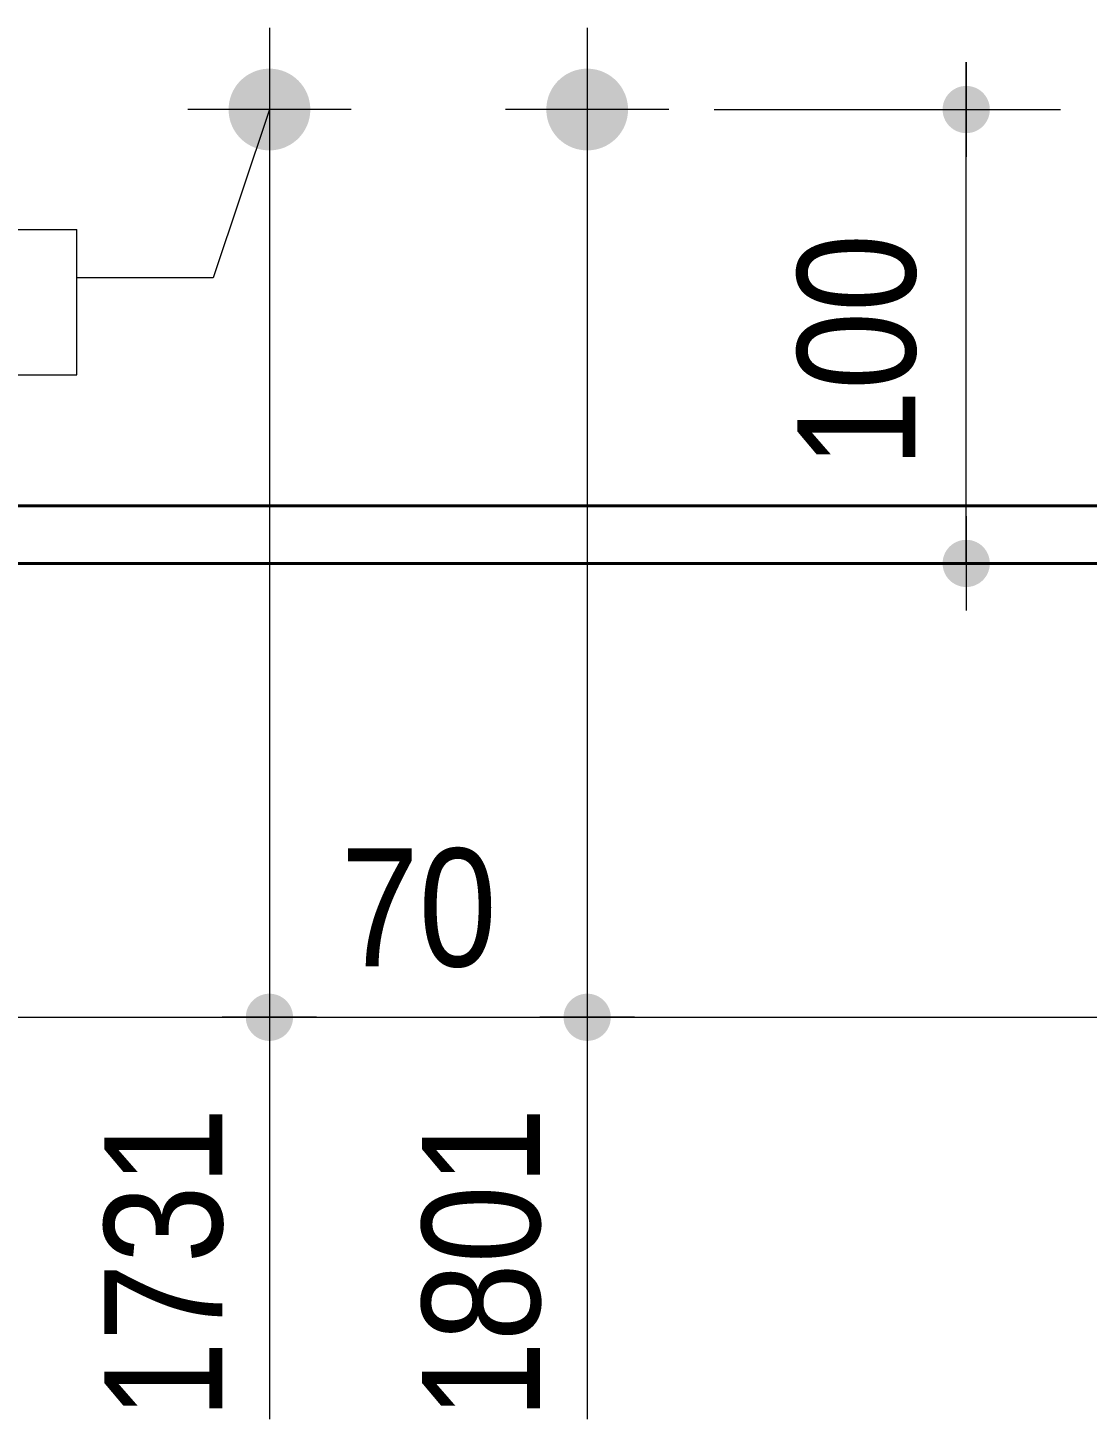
# Model space of a CAD drawing. Header units: millimetres. Extents: x 2 to 287, y 5 to 195.
# Drawn here: x 101.06 to 124.4, y 109.55 to 140.21 of the extents above; entities that cross this region are included whole.
import ezdxf

# ---------------------------------------------------------------- set-up
doc = ezdxf.new("R2010")
doc.units = ezdxf.units.MM
for name, color, linetype, lineweight in [('Boulon', 7, 'Continuous', 0), ('Cotation', 7, 'Continuous', 0), ('Désignation boulon', 3, 'Continuous', 0), ('Piece', 2, 'Continuous', 0)]:
    doc.layers.add(name, color=color, linetype=linetype, lineweight=lineweight)
doc.styles.add('ARIAL', font='ARIAL.TTF')
doc.styles.add('COMIC_SANS_MS', font='COMIC.TTF')

# ---------------------------------------------------------------- blocks, each defined once
blk = doc.blocks.new('*A7')
at = {"layer": 'Boulon'}
for points in [[(106.426, 139.305), (106.47, 139.301), (106.513, 139.296), (106.557, 139.288), (106.6, 139.279), (106.643, 139.267), (106.685, 139.253), (106.726, 139.237), (106.766, 139.219), (106.806, 139.199), (106.844, 139.178), (106.881, 139.154), (106.917, 139.128), (106.952, 139.101), (106.986, 139.072), (107.018, 139.042), (107.048, 139.01), (107.077, 138.977), (107.104, 138.942), (107.13, 138.906), (107.153, 138.868), (107.175, 138.83), (107.195, 138.79), (107.213, 138.75), (107.229, 138.709), (107.243, 138.667), (107.254, 138.624), (107.264, 138.581), (107.272, 138.538), (107.277, 138.494), (107.28, 138.45), (107.281, 138.406), (107.28, 138.361), (107.277, 138.317), (107.272, 138.274), (107.264, 138.23), (107.254, 138.187), (107.243, 138.144), (107.229, 138.102), (107.213, 138.061), (107.195, 138.021), (107.175, 137.981), (107.153, 137.943), (107.13, 137.906), (107.104, 137.869), (107.077, 137.835), (107.048, 137.801), (107.018, 137.769), (106.986, 137.739), (106.952, 137.71), (106.917, 137.683), (106.881, 137.657), (106.844, 137.634), (106.806, 137.612), (106.766, 137.592), (106.726, 137.574), (106.685, 137.558), (106.643, 137.544), (106.6, 137.533), (106.557, 137.523), (106.513, 137.515), (106.47, 137.51), (106.426, 137.507), (106.381, 137.506), (106.337, 137.507), (106.293, 137.51), (106.249, 137.515), (106.206, 137.523), (106.163, 137.533), (106.12, 137.544), (106.078, 137.558), (106.037, 137.574), (105.997, 137.592), (105.957, 137.612), (105.919, 137.634), (105.881, 137.657), (105.845, 137.683), (105.81, 137.71), (105.777, 137.739), (105.745, 137.769), (105.714, 137.801), (105.686, 137.835), (105.658, 137.869), (105.633, 137.906), (105.609, 137.943), (105.588, 137.981), (105.568, 138.021), (105.55, 138.061), (105.534, 138.102), (105.52, 138.144), (105.508, 138.187), (105.499, 138.23), (105.491, 138.274), (105.486, 138.317), (105.482, 138.361), (105.481, 138.406), (105.482, 138.45), (105.486, 138.494), (105.491, 138.538), (105.499, 138.581), (105.508, 138.624), (105.52, 138.667), (105.534, 138.709), (105.55, 138.75), (105.568, 138.79), (105.588, 138.83), (105.609, 138.868), (105.633, 138.906), (105.658, 138.942), (105.686, 138.977), (105.714, 139.01), (105.745, 139.042), (105.777, 139.072), (105.81, 139.101), (105.845, 139.128), (105.881, 139.154), (105.919, 139.178), (105.957, 139.199), (105.997, 139.219), (106.037, 139.237), (106.078, 139.253), (106.12, 139.267), (106.163, 139.279), (106.206, 139.288), (106.249, 139.296), (106.293, 139.301), (106.337, 139.305), (106.381, 139.306)], [(113.426, 139.305), (113.47, 139.301), (113.513, 139.296), (113.557, 139.288), (113.6, 139.279), (113.643, 139.267), (113.685, 139.253), (113.726, 139.237), (113.766, 139.219), (113.806, 139.199), (113.844, 139.178), (113.881, 139.154), (113.917, 139.128), (113.952, 139.101), (113.986, 139.072), (114.018, 139.042), (114.048, 139.01), (114.077, 138.977), (114.104, 138.942), (114.13, 138.906), (114.153, 138.868), (114.175, 138.83), (114.195, 138.79), (114.213, 138.75), (114.229, 138.709), (114.243, 138.667), (114.254, 138.624), (114.264, 138.581), (114.272, 138.538), (114.277, 138.494), (114.28, 138.45), (114.281, 138.406), (114.28, 138.361), (114.277, 138.317), (114.272, 138.274), (114.264, 138.23), (114.254, 138.187), (114.243, 138.144), (114.229, 138.102), (114.213, 138.061), (114.195, 138.021), (114.175, 137.981), (114.153, 137.943), (114.13, 137.906), (114.104, 137.869), (114.077, 137.835), (114.048, 137.801), (114.018, 137.769), (113.986, 137.739), (113.952, 137.71), (113.917, 137.683), (113.881, 137.657), (113.844, 137.634), (113.806, 137.612), (113.766, 137.592), (113.726, 137.574), (113.685, 137.558), (113.643, 137.544), (113.6, 137.533), (113.557, 137.523), (113.513, 137.515), (113.47, 137.51), (113.426, 137.507), (113.381, 137.506), (113.337, 137.507), (113.293, 137.51), (113.249, 137.515), (113.206, 137.523), (113.163, 137.533), (113.12, 137.544), (113.078, 137.558), (113.037, 137.574), (112.997, 137.592), (112.957, 137.612), (112.919, 137.634), (112.881, 137.657), (112.845, 137.683), (112.81, 137.71), (112.777, 137.739), (112.745, 137.769), (112.714, 137.801), (112.686, 137.835), (112.658, 137.869), (112.633, 137.906), (112.609, 137.943), (112.588, 137.981), (112.568, 138.021), (112.55, 138.061), (112.534, 138.102), (112.52, 138.144), (112.508, 138.187), (112.499, 138.23), (112.491, 138.274), (112.486, 138.317), (112.482, 138.361), (112.481, 138.406), (112.482, 138.45), (112.486, 138.494), (112.491, 138.538), (112.499, 138.581), (112.508, 138.624), (112.52, 138.667), (112.534, 138.709), (112.55, 138.75), (112.568, 138.79), (112.588, 138.83), (112.609, 138.868), (112.633, 138.906), (112.658, 138.942), (112.686, 138.977), (112.714, 139.01), (112.745, 139.042), (112.777, 139.072), (112.81, 139.101), (112.845, 139.128), (112.881, 139.154), (112.919, 139.178), (112.957, 139.199), (112.997, 139.219), (113.037, 139.237), (113.078, 139.253), (113.12, 139.267), (113.163, 139.279), (113.206, 139.288), (113.249, 139.296), (113.293, 139.301), (113.337, 139.305), (113.381, 139.306)]]:
    blk.add_hatch(color=256, dxfattribs=at).paths.add_polyline_path(points, flags=17)
at = {"layer": 'Boulon', "linetype": 'Continuous', "lineweight": 0}
for p, q in [((106.381, 140.206), (106.381, 136.606)), ((113.381, 140.206), (113.381, 136.606)), ((108.181, 138.406), (104.581, 138.406)), ((115.181, 138.406), (111.581, 138.406))]:
    blk.add_line(p, q, dxfattribs=at)
blk = doc.blocks.new('*A13')
at = {"layer": 'Piece', "color": 2, "linetype": 'Continuous', "lineweight": 40}
for p, q in [((153.951134, 129.675603), (76.795206, 129.675603)), ((76.795206, 128.405603), (153.951134, 128.405603))]:
    blk.add_line(p, q, dxfattribs=at)
blk = doc.blocks.new('*A33')
at = {"layer": 'Cotation'}
for points in [[(121.706, 137.886), (121.681, 137.888), (121.655, 137.891), (121.63, 137.896), (121.605, 137.901), (121.581, 137.908), (121.557, 137.916), (121.533, 137.925), (121.509, 137.936), (121.487, 137.947), (121.464, 137.96), (121.443, 137.973), (121.422, 137.988), (121.402, 138.004), (121.383, 138.02), (121.364, 138.038), (121.346, 138.056), (121.33, 138.076), (121.314, 138.096), (121.299, 138.117), (121.286, 138.138), (121.273, 138.16), (121.262, 138.183), (121.251, 138.207), (121.242, 138.23), (121.234, 138.255), (121.227, 138.279), (121.222, 138.304), (121.217, 138.329), (121.214, 138.355), (121.212, 138.38), (121.212, 138.406), (121.212, 138.431), (121.214, 138.457), (121.217, 138.482), (121.222, 138.507), (121.227, 138.532), (121.234, 138.557), (121.242, 138.581), (121.251, 138.605), (121.262, 138.628), (121.273, 138.651), (121.286, 138.673), (121.299, 138.694), (121.314, 138.715), (121.33, 138.735), (121.346, 138.755), (121.364, 138.773), (121.383, 138.791), (121.402, 138.808), (121.422, 138.823), (121.443, 138.838), (121.464, 138.852), (121.487, 138.864), (121.509, 138.876), (121.533, 138.886), (121.557, 138.895), (121.581, 138.903), (121.605, 138.91), (121.63, 138.916), (121.655, 138.92), (121.681, 138.923), (121.706, 138.925), (121.732, 138.926), (121.757, 138.925), (121.783, 138.923), (121.808, 138.92), (121.833, 138.916), (121.858, 138.91), (121.883, 138.903), (121.907, 138.895), (121.931, 138.886), (121.954, 138.876), (121.977, 138.864), (121.999, 138.852), (122.021, 138.838), (122.042, 138.823), (122.062, 138.808), (122.081, 138.791), (122.099, 138.773), (122.117, 138.755), (122.134, 138.735), (122.149, 138.715), (122.164, 138.694), (122.178, 138.673), (122.19, 138.651), (122.202, 138.628), (122.212, 138.605), (122.221, 138.581), (122.229, 138.557), (122.236, 138.532), (122.242, 138.507), (122.246, 138.482), (122.249, 138.457), (122.251, 138.431), (122.252, 138.406), (122.251, 138.38), (122.249, 138.355), (122.246, 138.329), (122.242, 138.304), (122.236, 138.279), (122.229, 138.255), (122.221, 138.23), (122.212, 138.207), (122.202, 138.183), (122.19, 138.16), (122.178, 138.138), (122.164, 138.117), (122.149, 138.096), (122.134, 138.076), (122.117, 138.056), (122.099, 138.038), (122.081, 138.02), (122.062, 138.004), (122.042, 137.988), (122.021, 137.973), (121.999, 137.96), (121.977, 137.947), (121.954, 137.936), (121.931, 137.925), (121.907, 137.916), (121.883, 137.908), (121.858, 137.901), (121.833, 137.896), (121.808, 137.891), (121.783, 137.888), (121.757, 137.886), (121.732, 137.886)], [(121.706, 127.886), (121.681, 127.888), (121.655, 127.891), (121.63, 127.896), (121.605, 127.901), (121.581, 127.908), (121.557, 127.916), (121.533, 127.925), (121.509, 127.936), (121.487, 127.947), (121.464, 127.96), (121.443, 127.973), (121.422, 127.988), (121.402, 128.004), (121.383, 128.02), (121.364, 128.038), (121.346, 128.056), (121.33, 128.076), (121.314, 128.096), (121.299, 128.117), (121.286, 128.138), (121.273, 128.16), (121.262, 128.183), (121.251, 128.207), (121.242, 128.23), (121.234, 128.255), (121.227, 128.279), (121.222, 128.304), (121.217, 128.329), (121.214, 128.355), (121.212, 128.38), (121.212, 128.406), (121.212, 128.431), (121.214, 128.457), (121.217, 128.482), (121.222, 128.507), (121.227, 128.532), (121.234, 128.557), (121.242, 128.581), (121.251, 128.605), (121.262, 128.628), (121.273, 128.651), (121.286, 128.673), (121.299, 128.694), (121.314, 128.715), (121.33, 128.735), (121.346, 128.755), (121.364, 128.773), (121.383, 128.791), (121.402, 128.808), (121.422, 128.823), (121.443, 128.838), (121.464, 128.852), (121.487, 128.864), (121.509, 128.876), (121.533, 128.886), (121.557, 128.895), (121.581, 128.903), (121.605, 128.91), (121.63, 128.916), (121.655, 128.92), (121.681, 128.923), (121.706, 128.925), (121.732, 128.926), (121.757, 128.925), (121.783, 128.923), (121.808, 128.92), (121.833, 128.916), (121.858, 128.91), (121.883, 128.903), (121.907, 128.895), (121.931, 128.886), (121.954, 128.876), (121.977, 128.864), (121.999, 128.852), (122.021, 128.838), (122.042, 128.823), (122.062, 128.808), (122.081, 128.791), (122.099, 128.773), (122.117, 128.755), (122.134, 128.735), (122.149, 128.715), (122.164, 128.694), (122.178, 128.673), (122.19, 128.651), (122.202, 128.628), (122.212, 128.605), (122.221, 128.581), (122.229, 128.557), (122.236, 128.532), (122.242, 128.507), (122.246, 128.482), (122.249, 128.457), (122.251, 128.431), (122.252, 128.406), (122.251, 128.38), (122.249, 128.355), (122.246, 128.329), (122.242, 128.304), (122.236, 128.279), (122.229, 128.255), (122.221, 128.23), (122.212, 128.207), (122.202, 128.183), (122.19, 128.16), (122.178, 128.138), (122.164, 128.117), (122.149, 128.096), (122.134, 128.076), (122.117, 128.056), (122.099, 128.038), (122.081, 128.02), (122.062, 128.004), (122.042, 127.988), (122.021, 127.973), (121.999, 127.96), (121.977, 127.947), (121.954, 127.936), (121.931, 127.925), (121.907, 127.916), (121.883, 127.908), (121.858, 127.901), (121.833, 127.896), (121.808, 127.891), (121.783, 127.888), (121.757, 127.886), (121.732, 127.886)]]:
    blk.add_hatch(color=256, dxfattribs=at).paths.add_polyline_path(points, flags=17)
at = {"layer": 'Cotation', "linetype": 'Continuous', "lineweight": 0}
for p, q in [((121.732, 139.446), (121.732, 137.366)), ((121.732, 138.406), (121.732, 139.446)), ((116.181, 138.406), (123.812, 138.406)), ((120.692, 138.406), (122.772, 138.406)), ((121.732, 128.406), (121.732, 138.406)), ((121.732, 129.446), (121.732, 127.366)), ((113.004, 128.406), (123.812, 128.406)), ((120.692, 128.406), (122.772, 128.406)), ((121.732, 128.406), (121.732, 127.366))]:
    blk.add_line(p, q, dxfattribs=at)
at = {"layer": 'Cotation'}
for p in [(121.732, 138.406), (121.732, 128.406)]:
    blk.add_point(p, dxfattribs=at)
at = {"layer": 'Cotation', "style": 'ARIAL', "width": 0.85}
blk.add_text('100', height=2.6, rotation=90.0002, dxfattribs=at).set_placement((120.612, 130.513))
blk = doc.blocks.new('*A52')
at = {"layer": 'Cotation'}
for points in [[(45.714, 117.886), (45.688, 117.888), (45.663, 117.891), (45.638, 117.896), (45.613, 117.901), (45.588, 117.908), (45.564, 117.916), (45.54, 117.925), (45.517, 117.936), (45.494, 117.947), (45.472, 117.96), (45.45, 117.973), (45.429, 117.988), (45.409, 118.004), (45.39, 118.02), (45.372, 118.038), (45.354, 118.056), (45.337, 118.076), (45.322, 118.096), (45.307, 118.117), (45.293, 118.138), (45.281, 118.16), (45.269, 118.183), (45.259, 118.207), (45.25, 118.23), (45.242, 118.255), (45.235, 118.279), (45.229, 118.304), (45.225, 118.329), (45.222, 118.355), (45.22, 118.38), (45.219, 118.406), (45.22, 118.431), (45.222, 118.457), (45.225, 118.482), (45.229, 118.507), (45.235, 118.532), (45.242, 118.557), (45.25, 118.581), (45.259, 118.605), (45.269, 118.628), (45.281, 118.651), (45.293, 118.673), (45.307, 118.694), (45.322, 118.715), (45.337, 118.735), (45.354, 118.755), (45.372, 118.773), (45.39, 118.791), (45.409, 118.808), (45.429, 118.823), (45.45, 118.838), (45.472, 118.852), (45.494, 118.864), (45.517, 118.876), (45.54, 118.886), (45.564, 118.895), (45.588, 118.903), (45.613, 118.91), (45.638, 118.916), (45.663, 118.92), (45.688, 118.923), (45.714, 118.925), (45.739, 118.926), (45.765, 118.925), (45.79, 118.923), (45.816, 118.92), (45.841, 118.916), (45.866, 118.91), (45.89, 118.903), (45.914, 118.895), (45.938, 118.886), (45.962, 118.876), (45.984, 118.864), (46.007, 118.852), (46.028, 118.838), (46.049, 118.823), (46.069, 118.808), (46.088, 118.791), (46.107, 118.773), (46.125, 118.755), (46.141, 118.735), (46.157, 118.715), (46.172, 118.694), (46.185, 118.673), (46.198, 118.651), (46.209, 118.628), (46.22, 118.605), (46.229, 118.581), (46.237, 118.557), (46.244, 118.532), (46.249, 118.507), (46.254, 118.482), (46.257, 118.457), (46.259, 118.431), (46.259, 118.406), (46.259, 118.38), (46.257, 118.355), (46.254, 118.329), (46.249, 118.304), (46.244, 118.279), (46.237, 118.255), (46.229, 118.23), (46.22, 118.207), (46.209, 118.183), (46.198, 118.16), (46.185, 118.138), (46.172, 118.117), (46.157, 118.096), (46.141, 118.076), (46.125, 118.056), (46.107, 118.038), (46.088, 118.02), (46.069, 118.004), (46.049, 117.988), (46.028, 117.973), (46.007, 117.96), (45.984, 117.947), (45.962, 117.936), (45.938, 117.925), (45.914, 117.916), (45.89, 117.908), (45.866, 117.901), (45.841, 117.896), (45.816, 117.891), (45.79, 117.888), (45.765, 117.886), (45.739, 117.886)], [(106.355, 117.886), (106.33, 117.888), (106.305, 117.891), (106.279, 117.896), (106.255, 117.901), (106.23, 117.908), (106.206, 117.916), (106.182, 117.925), (106.159, 117.936), (106.136, 117.947), (106.114, 117.96), (106.092, 117.973), (106.071, 117.988), (106.051, 118.004), (106.032, 118.02), (106.013, 118.038), (105.996, 118.056), (105.979, 118.076), (105.963, 118.096), (105.949, 118.117), (105.935, 118.138), (105.922, 118.16), (105.911, 118.183), (105.9, 118.207), (105.891, 118.23), (105.883, 118.255), (105.876, 118.279), (105.871, 118.304), (105.867, 118.329), (105.863, 118.355), (105.862, 118.38), (105.861, 118.406), (105.862, 118.431), (105.863, 118.457), (105.867, 118.482), (105.871, 118.507), (105.876, 118.532), (105.883, 118.557), (105.891, 118.581), (105.9, 118.605), (105.911, 118.628), (105.922, 118.651), (105.935, 118.673), (105.949, 118.694), (105.963, 118.715), (105.979, 118.735), (105.996, 118.755), (106.013, 118.773), (106.032, 118.791), (106.051, 118.808), (106.071, 118.823), (106.092, 118.838), (106.114, 118.852), (106.136, 118.864), (106.159, 118.876), (106.182, 118.886), (106.206, 118.895), (106.23, 118.903), (106.255, 118.91), (106.279, 118.916), (106.305, 118.92), (106.33, 118.923), (106.355, 118.925), (106.381, 118.926), (106.406, 118.925), (106.432, 118.923), (106.457, 118.92), (106.482, 118.916), (106.507, 118.91), (106.532, 118.903), (106.556, 118.895), (106.58, 118.886), (106.603, 118.876), (106.626, 118.864), (106.648, 118.852), (106.67, 118.838), (106.691, 118.823), (106.711, 118.808), (106.73, 118.791), (106.749, 118.773), (106.766, 118.755), (106.783, 118.735), (106.799, 118.715), (106.813, 118.694), (106.827, 118.673), (106.839, 118.651), (106.851, 118.628), (106.861, 118.605), (106.87, 118.581), (106.879, 118.557), (106.885, 118.532), (106.891, 118.507), (106.895, 118.482), (106.898, 118.457), (106.9, 118.431), (106.901, 118.406), (106.9, 118.38), (106.898, 118.355), (106.895, 118.329), (106.891, 118.304), (106.885, 118.279), (106.879, 118.255), (106.87, 118.23), (106.861, 118.207), (106.851, 118.183), (106.839, 118.16), (106.827, 118.138), (106.813, 118.117), (106.799, 118.096), (106.783, 118.076), (106.766, 118.056), (106.749, 118.038), (106.73, 118.02), (106.711, 118.004), (106.691, 117.988), (106.67, 117.973), (106.648, 117.96), (106.626, 117.947), (106.603, 117.936), (106.58, 117.925), (106.556, 117.916), (106.532, 117.908), (106.507, 117.901), (106.482, 117.896), (106.457, 117.891), (106.432, 117.888), (106.406, 117.886), (106.381, 117.886)]]:
    blk.add_hatch(color=256, dxfattribs=at).paths.add_polyline_path(points, flags=17)
at = {"layer": 'Cotation', "linetype": 'Continuous', "lineweight": 0}
for p, q in [((106.381, 137.406), (106.381, 109.552)), ((45.739, 135.406), (45.739, 113.409)), ((45.739, 119.446), (45.739, 117.366)), ((106.381, 119.446), (106.381, 117.366)), ((46.779, 118.406), (44.699, 118.406)), ((45.739, 118.406), (44.699, 118.406)), ((45.739, 118.406), (106.381, 118.406)), ((107.421, 118.406), (105.341, 118.406)), ((106.381, 118.406), (107.421, 118.406))]:
    blk.add_line(p, q, dxfattribs=at)
at = {"layer": 'Cotation'}
for p in [(45.739, 118.406), (106.381, 118.406)]:
    blk.add_point(p, dxfattribs=at)
at = {"layer": 'Cotation', "style": 'ARIAL', "width": 0.85}
blk.add_text('1661', height=2.6, dxfattribs=at).set_placement((72.203, 119.526))
blk.add_text('1731', height=2.6, rotation=90.0002, dxfattribs=at).set_placement((105.341, 109.552))
blk = doc.blocks.new('*A53')
at = {"layer": 'Cotation'}
for points in [[(106.355, 117.886), (106.33, 117.888), (106.305, 117.891), (106.279, 117.896), (106.255, 117.901), (106.23, 117.908), (106.206, 117.916), (106.182, 117.925), (106.159, 117.936), (106.136, 117.947), (106.114, 117.96), (106.092, 117.973), (106.071, 117.988), (106.051, 118.004), (106.032, 118.02), (106.013, 118.038), (105.996, 118.056), (105.979, 118.076), (105.963, 118.096), (105.949, 118.117), (105.935, 118.138), (105.922, 118.16), (105.911, 118.183), (105.9, 118.207), (105.891, 118.23), (105.883, 118.255), (105.876, 118.279), (105.871, 118.304), (105.867, 118.329), (105.863, 118.355), (105.862, 118.38), (105.861, 118.406), (105.862, 118.431), (105.863, 118.457), (105.867, 118.482), (105.871, 118.507), (105.876, 118.532), (105.883, 118.557), (105.891, 118.581), (105.9, 118.605), (105.911, 118.628), (105.922, 118.651), (105.935, 118.673), (105.949, 118.694), (105.963, 118.715), (105.979, 118.735), (105.996, 118.755), (106.013, 118.773), (106.032, 118.791), (106.051, 118.808), (106.071, 118.823), (106.092, 118.838), (106.114, 118.852), (106.136, 118.864), (106.159, 118.876), (106.182, 118.886), (106.206, 118.895), (106.23, 118.903), (106.255, 118.91), (106.279, 118.916), (106.305, 118.92), (106.33, 118.923), (106.355, 118.925), (106.381, 118.926), (106.406, 118.925), (106.432, 118.923), (106.457, 118.92), (106.482, 118.916), (106.507, 118.91), (106.532, 118.903), (106.556, 118.895), (106.58, 118.886), (106.603, 118.876), (106.626, 118.864), (106.648, 118.852), (106.67, 118.838), (106.691, 118.823), (106.711, 118.808), (106.73, 118.791), (106.749, 118.773), (106.766, 118.755), (106.783, 118.735), (106.799, 118.715), (106.813, 118.694), (106.827, 118.673), (106.839, 118.651), (106.851, 118.628), (106.861, 118.605), (106.87, 118.581), (106.879, 118.557), (106.885, 118.532), (106.891, 118.507), (106.895, 118.482), (106.898, 118.457), (106.9, 118.431), (106.901, 118.406), (106.9, 118.38), (106.898, 118.355), (106.895, 118.329), (106.891, 118.304), (106.885, 118.279), (106.879, 118.255), (106.87, 118.23), (106.861, 118.207), (106.851, 118.183), (106.839, 118.16), (106.827, 118.138), (106.813, 118.117), (106.799, 118.096), (106.783, 118.076), (106.766, 118.056), (106.749, 118.038), (106.73, 118.02), (106.711, 118.004), (106.691, 117.988), (106.67, 117.973), (106.648, 117.96), (106.626, 117.947), (106.603, 117.936), (106.58, 117.925), (106.556, 117.916), (106.532, 117.908), (106.507, 117.901), (106.482, 117.896), (106.457, 117.891), (106.432, 117.888), (106.406, 117.886), (106.381, 117.886)], [(113.355, 117.886), (113.33, 117.888), (113.305, 117.891), (113.28, 117.896), (113.255, 117.901), (113.23, 117.908), (113.206, 117.916), (113.182, 117.925), (113.159, 117.936), (113.136, 117.947), (113.114, 117.96), (113.092, 117.973), (113.071, 117.988), (113.051, 118.004), (113.032, 118.02), (113.013, 118.038), (112.996, 118.056), (112.979, 118.076), (112.963, 118.096), (112.949, 118.117), (112.935, 118.138), (112.922, 118.16), (112.911, 118.183), (112.901, 118.207), (112.891, 118.23), (112.883, 118.255), (112.877, 118.279), (112.871, 118.304), (112.867, 118.329), (112.863, 118.355), (112.862, 118.38), (112.861, 118.406), (112.862, 118.431), (112.863, 118.457), (112.867, 118.482), (112.871, 118.507), (112.877, 118.532), (112.883, 118.557), (112.891, 118.581), (112.901, 118.605), (112.911, 118.628), (112.922, 118.651), (112.935, 118.673), (112.949, 118.694), (112.963, 118.715), (112.979, 118.735), (112.996, 118.755), (113.013, 118.773), (113.032, 118.791), (113.051, 118.808), (113.071, 118.823), (113.092, 118.838), (113.114, 118.852), (113.136, 118.864), (113.159, 118.876), (113.182, 118.886), (113.206, 118.895), (113.23, 118.903), (113.255, 118.91), (113.28, 118.916), (113.305, 118.92), (113.33, 118.923), (113.355, 118.925), (113.381, 118.926), (113.406, 118.925), (113.432, 118.923), (113.457, 118.92), (113.482, 118.916), (113.507, 118.91), (113.532, 118.903), (113.556, 118.895), (113.58, 118.886), (113.603, 118.876), (113.626, 118.864), (113.648, 118.852), (113.67, 118.838), (113.691, 118.823), (113.711, 118.808), (113.73, 118.791), (113.749, 118.773), (113.766, 118.755), (113.783, 118.735), (113.799, 118.715), (113.813, 118.694), (113.827, 118.673), (113.84, 118.651), (113.851, 118.628), (113.861, 118.605), (113.871, 118.581), (113.879, 118.557), (113.885, 118.532), (113.891, 118.507), (113.895, 118.482), (113.898, 118.457), (113.9, 118.431), (113.901, 118.406), (113.9, 118.38), (113.898, 118.355), (113.895, 118.329), (113.891, 118.304), (113.885, 118.279), (113.879, 118.255), (113.871, 118.23), (113.861, 118.207), (113.851, 118.183), (113.84, 118.16), (113.827, 118.138), (113.813, 118.117), (113.799, 118.096), (113.783, 118.076), (113.766, 118.056), (113.749, 118.038), (113.73, 118.02), (113.711, 118.004), (113.691, 117.988), (113.67, 117.973), (113.648, 117.96), (113.626, 117.947), (113.603, 117.936), (113.58, 117.925), (113.556, 117.916), (113.532, 117.908), (113.507, 117.901), (113.482, 117.896), (113.457, 117.891), (113.432, 117.888), (113.406, 117.886), (113.381, 117.886)]]:
    blk.add_hatch(color=256, dxfattribs=at).paths.add_polyline_path(points, flags=17)
at = {"layer": 'Cotation', "linetype": 'Continuous', "lineweight": 0}
for p, q in [((106.381, 137.406), (106.381, 109.552)), ((113.381, 137.406), (113.381, 109.552)), ((106.381, 119.446), (106.381, 117.366)), ((113.381, 119.446), (113.381, 117.366)), ((107.421, 118.406), (105.341, 118.406)), ((106.381, 118.406), (105.341, 118.406)), ((106.381, 118.406), (113.381, 118.406)), ((114.421, 118.406), (112.341, 118.406)), ((113.381, 118.406), (114.421, 118.406))]:
    blk.add_line(p, q, dxfattribs=at)
at = {"layer": 'Cotation'}
for p in [(106.381, 118.406), (113.381, 118.406)]:
    blk.add_point(p, dxfattribs=at)
at = {"layer": 'Cotation', "style": 'ARIAL', "width": 0.85}
blk.add_text('70', height=2.6, dxfattribs=at).set_placement((107.953, 119.526))
blk.add_text('1801', height=2.6, rotation=90.0002, dxfattribs=at).set_placement((112.341, 109.552))
blk = doc.blocks.new('*A54')
at = {"layer": 'Cotation'}
blk.add_hatch(color=256, dxfattribs=at).paths.add_polyline_path([(113.355, 117.886), (113.33, 117.888), (113.305, 117.891), (113.28, 117.896), (113.255, 117.901), (113.23, 117.908), (113.206, 117.916), (113.182, 117.925), (113.159, 117.936), (113.136, 117.947), (113.114, 117.96), (113.092, 117.973), (113.071, 117.988), (113.051, 118.004), (113.032, 118.02), (113.013, 118.038), (112.996, 118.056), (112.979, 118.076), (112.963, 118.096), (112.949, 118.117), (112.935, 118.138), (112.922, 118.16), (112.911, 118.183), (112.901, 118.207), (112.891, 118.23), (112.883, 118.255), (112.877, 118.279), (112.871, 118.304), (112.867, 118.329), (112.863, 118.355), (112.862, 118.38), (112.861, 118.406), (112.862, 118.431), (112.863, 118.457), (112.867, 118.482), (112.871, 118.507), (112.877, 118.532), (112.883, 118.557), (112.891, 118.581), (112.901, 118.605), (112.911, 118.628), (112.922, 118.651), (112.935, 118.673), (112.949, 118.694), (112.963, 118.715), (112.979, 118.735), (112.996, 118.755), (113.013, 118.773), (113.032, 118.791), (113.051, 118.808), (113.071, 118.823), (113.092, 118.838), (113.114, 118.852), (113.136, 118.864), (113.159, 118.876), (113.182, 118.886), (113.206, 118.895), (113.23, 118.903), (113.255, 118.91), (113.28, 118.916), (113.305, 118.92), (113.33, 118.923), (113.355, 118.925), (113.381, 118.926), (113.406, 118.925), (113.432, 118.923), (113.457, 118.92), (113.482, 118.916), (113.507, 118.91), (113.532, 118.903), (113.556, 118.895), (113.58, 118.886), (113.603, 118.876), (113.626, 118.864), (113.648, 118.852), (113.67, 118.838), (113.691, 118.823), (113.711, 118.808), (113.73, 118.791), (113.749, 118.773), (113.766, 118.755), (113.783, 118.735), (113.799, 118.715), (113.813, 118.694), (113.827, 118.673), (113.84, 118.651), (113.851, 118.628), (113.861, 118.605), (113.871, 118.581), (113.879, 118.557), (113.885, 118.532), (113.891, 118.507), (113.895, 118.482), (113.898, 118.457), (113.9, 118.431), (113.901, 118.406), (113.9, 118.38), (113.898, 118.355), (113.895, 118.329), (113.891, 118.304), (113.885, 118.279), (113.879, 118.255), (113.871, 118.23), (113.861, 118.207), (113.851, 118.183), (113.84, 118.16), (113.827, 118.138), (113.813, 118.117), (113.799, 118.096), (113.783, 118.076), (113.766, 118.056), (113.749, 118.038), (113.73, 118.02), (113.711, 118.004), (113.691, 117.988), (113.67, 117.973), (113.648, 117.96), (113.626, 117.947), (113.603, 117.936), (113.58, 117.925), (113.556, 117.916), (113.532, 117.908), (113.507, 117.901), (113.482, 117.896), (113.457, 117.891), (113.432, 117.888), (113.406, 117.886), (113.381, 117.886)], flags=17)
at = {"layer": 'Cotation', "linetype": 'Continuous', "lineweight": 0}
for p, q in [((113.381, 137.406), (113.381, 109.552)), ((113.381, 119.446), (113.381, 117.366)), ((114.421, 118.406), (112.341, 118.406)), ((113.381, 118.406), (112.341, 118.406)), ((113.381, 118.406), (229.416, 118.406))]:
    blk.add_line(p, q, dxfattribs=at)
at = {"layer": 'Cotation'}
blk.add_point((113.381, 118.406), dxfattribs=at)
blk = doc.blocks.new('*A70')
at = {"layer": 'Désignation boulon', "linetype": 'Continuous', "lineweight": 0}
for p, q in [((106.381343, 138.405603), (105.138743, 134.696336)), ((91.523118, 135.763003), (102.138743, 135.763003)), ((91.523118, 132.563003), (91.523118, 135.763003)), ((102.138743, 132.563003), (102.138743, 135.763003)), ((105.138743, 134.696336), (102.138743, 134.696336)), ((91.523118, 132.563003), (102.138743, 132.563003))]:
    blk.add_line(p, q, dxfattribs=at)
at = {"layer": 'Désignation boulon', "style": 'COMIC_SANS_MS', "width": 0.85}
for s, height, p in [('2', 2, (92.123118, 133.163003)), ('Ø18', 2, (95.981712, 133.163003)), ('x', 1.5, (94.351048, 133.163003))]:
    blk.add_text(s, height=height, dxfattribs=at).set_placement(p)

msp = doc.modelspace()

# ---------------------------------------------------------------- block references
at = {"lineweight": 0}
for name in ['*A13', '*A7', '*A33', '*A70', '*A52', '*A53', '*A54']:
    msp.add_blockref(name, (0, 0), dxfattribs=at)

doc.saveas('drawing.dxf')
